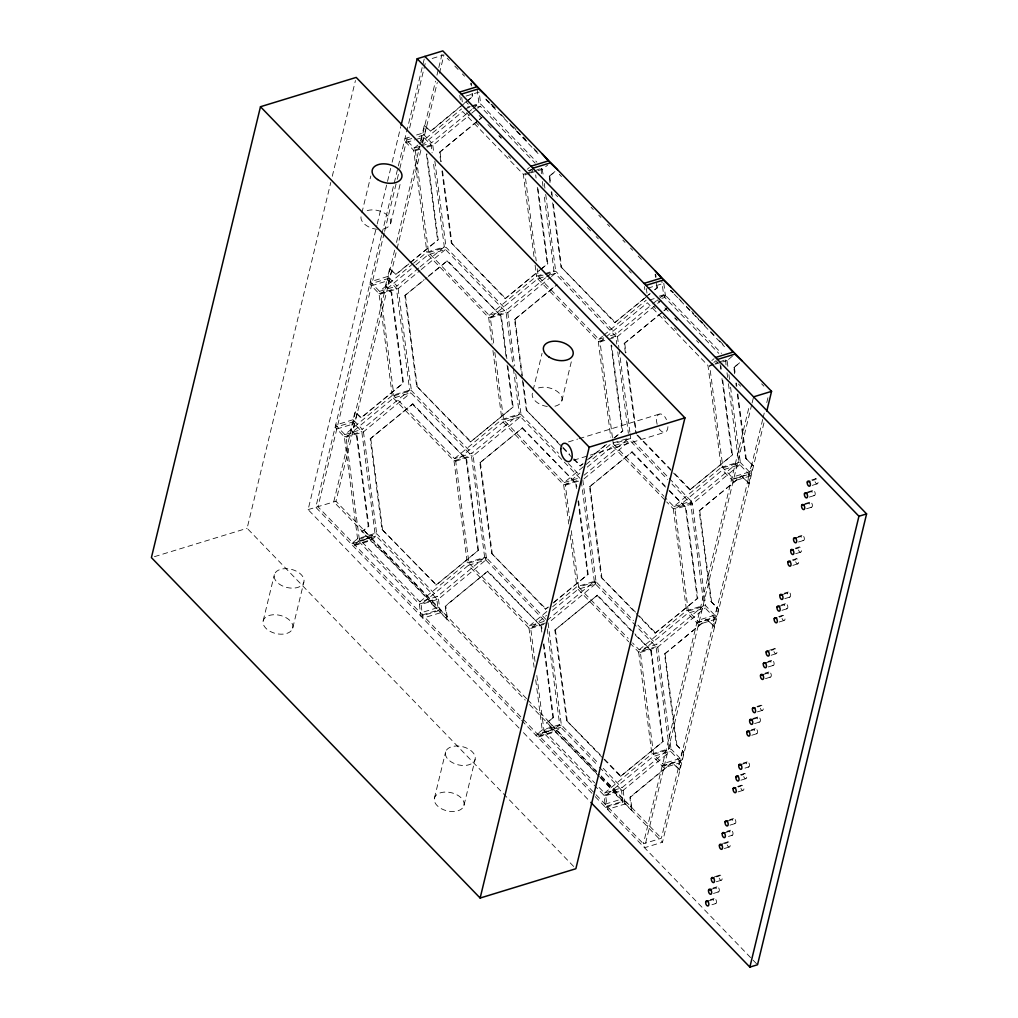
<?xml version="1.0" encoding="UTF-8"?>
<svg xmlns="http://www.w3.org/2000/svg" width="1018" height="1018" viewBox="0 0 1018 1018"><rect width="100%" height="100%" fill="white"/><g stroke="black" fill="none" stroke-linecap="round" stroke-linejoin="round"><path stroke-width="0.75" stroke-dasharray="5 3.75" d="M573.656 866.458L247.119 528.291L330.799 182.413M332.288 176.241L355.447 80.511M263.217 620.713L274.351 574.674M361.899 212.826L370.806 175.987M519.053 728.061L308.11 509.611L376.838 225.512M377.22 223.96L390.67 168.377M392.159 162.206L400.748 126.69M381.521 235.514L315.771 507.282L520.503 719.306M381.89 233.975L424.85 56.41M384.231 232.931L317.972 506.76L522.043 718.097M384.6 231.404L396.829 180.81M397.211 179.283L399.425 170.082M399.807 168.555L407.76 135.648M409.618 127.963L425.969 60.367M292.713 628.195A15.219 9.327 13.6 0 0 272.709 614.796A15.219 9.327 13.6 0 0 268.472 630.384A15.219 9.327 13.6 0 0 292.713 628.195L303.86 582.143A15.219 9.327 13.6 0 0 283.857 568.744A15.219 9.327 13.6 0 0 279.606 584.332A15.219 9.327 13.6 0 0 303.86 582.143M390.657 223.362L400.303 183.456M368.643 538.649L361.912 531.676L368.274 526.421L356.504 435.857L350.65 429.787L352.546 421.961L361.772 431.505L375.006 533.394L368.643 538.649L351.21 543.981L357.572 538.726L375.006 533.394M385.313 286.529L387.209 278.69L396.422 288.247L409.656 390.123L362.306 429.265L353.093 419.721L354.989 411.883L361.403 417.774L403.484 382.984L391.726 292.421L385.873 286.363L391.166 292.586L402.924 383.162L360.843 417.94L354.989 411.883M418.818 267.938L396.969 286.007L387.743 276.451L389.639 268.625L396.053 274.516L409.287 263.573M420.599 140.662L421.859 135.432L431.085 144.976L432.103 152.815M466.842 113.647L431.632 142.749L422.406 133.193L424.302 125.367L430.716 131.246L472.81 96.468L472.416 93.452M394.64 250.11L333.751 501.772L525.237 700.079M396.486 242.462L419.785 146.159M420.892 141.604L435.5 81.224M436.964 75.154L438.427 69.097M438.796 67.582L442.83 50.9M422.266 142.38L423.526 137.163L416.273 139.377M526.561 698.641L335.965 501.263L396.676 250.301M397.045 248.774L421.083 149.404M422.559 143.334L437.282 82.458M439.509 73.258L443.963 54.857L430.474 58.993M371.099 538.407L370.565 540.647L377.296 547.608L378.2 547.15L432.065 602.923L431.607 603.852L432.065 602.923M541.347 173.671L541.283 166.723M579.98 478.333L520.491 416.731L473.141 455.86L486.375 557.749L485.828 559.989L438.478 599.118L421.058 604.463L422.826 618.155L440.26 612.823L447.551 619.618L445.769 605.926L487.864 571.136L541.716 626.91L542.123 630.04M434.457 798.061L445.591 752.009M533.139 390.161L542.047 353.322M463.954 805.531A15.219 9.327 13.6 0 0 443.95 792.131A15.219 9.327 13.6 0 0 439.712 807.719A15.219 9.327 13.6 0 0 463.954 805.531L475.088 759.479A15.219 9.327 13.6 0 0 455.097 746.079A15.219 9.327 13.6 0 0 450.847 761.68A15.219 9.327 13.6 0 0 475.088 759.479M561.898 400.698L571.543 360.792M582.792 479.847L596.026 581.736L595.479 583.976L548.129 623.105L561.363 724.994L598.826 763.78M663.8 283.284L665.339 295.207L664.805 297.447L662.374 299.457M728.443 383.71L738.623 462.083L691.273 501.212L690.726 503.452L703.972 605.341L656.61 644.483L639.189 649.815L632.585 642.969M725.999 364.902L725.656 359.074L727.106 360.576L728.125 368.401M762.686 419.454L661.369 838.259L643.376 843.769L749.146 406.589M751.742 404.451L644.509 847.727L662.489 842.217L764.238 421.668M752.111 402.937L753.587 396.855M763.055 417.927L764.912 410.254M766.77 402.594L768.615 394.92M679.388 770.244L681.284 762.406L670.48 751.22L653.06 756.552L605.697 795.694L607.479 809.386L624.912 804.055L632.203 810.85L630.422 797.158L672.516 762.367L679.948 770.066L671.956 762.533L629.862 797.323L631.644 811.015M714.051 626.973L715.947 619.148L705.143 607.95L687.71 613.294L640.36 652.423L653.594 754.313L664.398 765.498L681.831 760.166L683.714 752.327L676.283 744.629L664.525 654.065L706.607 619.275L714.611 626.808L706.607 619.275M748.701 483.715L750.597 475.877L739.793 464.692L722.373 470.023L675.023 509.165L688.257 611.054L699.061 622.24L716.481 616.908L718.377 609.069L710.946 601.371L699.175 510.807L741.269 476.017L749.261 483.55L741.269 476.017M712.829 363.299L709.673 365.907L722.92 467.784L733.711 478.982L751.144 473.637L753.04 465.811L745.596 458.113L737.286 394.081M424.302 125.367L430.156 131.424L466.231 101.609M467.44 100.604L472.81 96.468M409.338 137.201L404.986 138.524L414.199 148.081L417.838 145.065M419.06 144.06L461.548 108.939M545.47 277.876L506.62 309.994L489.2 315.326L428.603 252.579L415.369 150.689L420.23 146.681M421.439 145.676L462.719 111.547L523.316 174.294L534.31 258.941M468.051 112.642L471.69 109.626M472.912 108.621L478.982 103.607L477.213 90.055M426.987 147.139L432.803 145.358L470.443 114.245M471.652 113.24L476.513 109.231M477.722 108.226L480.152 106.216L535.226 163.262M440.743 161.697L439.534 152.331L478.015 120.518M479.211 119.526L481.616 117.541M439.534 152.331L478.575 120.353M479.771 119.36L482.176 117.363M389.639 268.625L395.493 274.682L408.727 263.751M409.923 262.759L438.147 239.726L426.987 153.845M410.483 262.58L438.147 239.726M387.743 276.451L370.323 281.795L379.536 291.339L412.328 264.247M413.537 263.242L426.898 252.197L444.319 246.865L433.324 162.218M527.184 169.306L529.398 167.474M513.416 368.656L519.32 414.11L471.958 453.252L454.537 458.584L393.953 395.837L380.719 293.947L414.708 265.851M415.929 264.845L428.069 254.818L445.49 249.474L506.086 312.233L513.212 367.091M529.22 171.202L531.32 169.472L533.521 171.749M420.04 266.932L444.319 246.865M534.934 170.744L541.869 168.034L543.065 174.04M380.719 293.947L398.14 288.616L419.989 270.559M421.21 269.554L445.49 249.474M538.102 170.668L542.454 169.344L547.697 165.005M507.867 366.365L513.148 406.971L470.494 441.927L416.642 386.153L404.871 295.589L424.112 279.683M428.922 275.713L447.526 260.633L501.378 316.407L506.849 358.565M550 182.553L549.186 176.318L555.484 171.113M404.871 295.589L427.076 277.532M428.285 276.527L447.526 260.633M549.186 176.318L556.044 170.935M441.965 171.062L451.292 242.895L505.157 298.668L540.024 269.846M541.232 268.854L547.799 263.713L537.86 187.197M505.157 298.668L539.387 270.661M540.583 269.668L547.799 263.713M353.093 419.721L335.66 425.053L344.886 434.597L392.235 395.468L409.656 390.123M489.2 315.326L536.55 276.183L543.816 273.957M545.864 619.351L486.375 557.749L484.657 557.368L437.307 596.51L419.874 601.842L359.29 539.095L346.056 437.218L393.406 398.076L410.839 392.744L471.423 455.491L484.657 557.368L485.828 559.989L546.424 622.736L528.991 628.068L468.407 565.321L421.058 604.463M493.628 343.015L490.371 317.934L537.72 278.792L549.338 275.242M546.691 276.871L553.97 270.852L543.994 194.044M346.056 437.218L363.477 431.874L410.839 392.744M490.371 317.934L507.791 312.602L550.293 277.481M551.501 276.476L555.141 273.46L615.737 336.207L616.755 344.046M370.208 438.847L412.863 403.891L466.715 459.665L478.485 550.229L436.391 585.019L381.979 529.411L370.208 438.847L412.863 403.891M522.234 378.912L514.523 319.576L556.617 284.786M514.523 319.576L557.177 284.607M470.494 441.927L513.148 406.971M552.634 202.862L560.956 266.881L614.808 322.655L644.878 297.803M646.074 296.811L649.688 293.833M654.498 289.85L657.463 287.687L656.865 283.182M350.65 429.787L357.064 435.679L368.834 526.242L361.912 531.676M614.808 322.655L650.247 293.655M655.058 289.685L657.463 287.687M454.537 458.584L501.887 419.441L519.32 414.11M537.25 268.727L538.268 276.565L598.851 339.312L602.491 336.296M603.712 335.291L646.201 300.17M358.743 541.334L353.131 545.979L370.565 540.647L376.176 536.002L436.76 598.749L438.338 610.825L420.905 616.157L419.34 604.081L358.743 541.334L376.176 536.002M544.057 621.387L529.538 625.828L468.942 563.081L455.708 461.192L503.057 422.063L520.491 416.731M612.442 437.536L600.022 341.921L604.883 337.912M606.092 336.907L647.372 302.779L707.968 365.526L721.202 467.415L673.852 506.557L665.034 497.42M610.469 335.749L616.272 333.968L651.495 304.866M652.703 303.86L663.634 294.838L665.339 295.207L721.52 353.399M608.739 339.249L617.455 336.589L661.166 300.463M548.447 607.021L545.495 609.171L491.63 553.398L479.872 462.834L522.514 427.878L576.379 483.652L576.786 486.769M625.396 352.928L624.187 343.562L662.667 311.75M663.863 310.757L666.268 308.772M479.872 462.834L522.514 427.878M624.187 343.562L663.227 311.584M664.423 310.579L666.828 308.594M435.831 585.185L478.485 550.229M573.554 459.08L580.145 465.913L582.55 463.928M587.361 459.945L606.601 444.052M613.816 438.084L622.8 430.958L611.64 345.077M580.145 465.913L583.11 463.75M589.129 458.787L607.161 443.873M614.376 437.905L622.8 430.958M419.874 601.842L467.237 562.712L484.657 557.368L486.095 558.869M494.85 352.419L503.605 419.823L564.188 482.57L584.828 465.506M586.05 464.501L611.551 443.428L628.971 438.096L584.052 475.228M711.837 360.537L714.051 358.705M570.042 521.229L565.359 485.179L579.929 473.141M587.221 467.122L612.721 446.049L630.142 440.705L667.604 479.503M713.872 362.433L715.972 360.703L718.123 362.917M719.586 361.975L726.521 359.265L727.106 360.576L722.742 361.899M584.001 478.842L630.142 440.705M732.349 356.236L727.106 360.576L725.389 360.194M446.991 619.797L445.21 606.092L487.864 571.136M669.539 490.561L686.03 507.638L697.801 598.202L655.147 633.158L601.282 577.384L589.524 486.82L632.178 451.865L665.148 486.006M734.652 373.784L733.838 367.536L740.137 362.344M589.524 486.82L632.178 451.865M733.838 367.536L740.684 362.166M545.495 609.171L547.9 607.186M553.907 602.223L588.137 574.216L578.606 500.831M637.052 435.259L689.797 489.9L732.451 454.931L722.513 378.429M553.27 603.038L588.137 574.216M689.797 489.9L732.451 454.931M529.538 625.828L547.748 610.775M552.609 606.766L576.888 586.686L594.308 581.354L596.026 581.736L633.476 620.522M534.984 661.356L530.709 628.437L546.488 615.394M552.558 610.38L578.059 589.307L595.479 583.976L656.076 646.723L669.31 748.599L621.96 787.741L604.527 793.073L595.721 783.949M546.959 620.496L594.308 581.354L581.278 481.043M691.858 502.523L673.305 508.796L666.701 501.95M739.793 464.692L692.444 503.834L675.023 509.165M602.898 758.206L566.632 720.642L554.861 630.078L597.515 595.123L633.781 632.687M554.861 630.078L597.515 595.123M699.175 510.807L741.829 475.839M547.239 629.009L559.658 724.625L553.296 729.881L546.551 722.907L553.487 717.474L543.739 642.523M655.147 633.158L697.801 598.202M553.487 717.474L546.551 722.907M559.658 724.625L542.225 729.957L535.862 735.212L553.296 729.881M639.189 649.815L686.539 610.673L703.972 605.341M560.829 727.234L543.396 732.566L537.784 737.21L555.217 731.866L560.829 727.234L598.279 766.02M640.36 652.423L657.781 647.092L705.143 607.95M555.217 731.866L562.292 738.559M562.509 738.674L599.131 775.945M664.525 654.065L707.166 619.109M604.005 759.352L620.484 776.416L663.138 741.46L651.367 650.896L634.888 633.82M620.484 776.416L663.138 741.46M604.527 793.073L651.889 753.944L669.31 748.599M605.697 795.694L623.131 790.35L670.48 751.22M466.079 96.048L479.147 92.053L480.687 103.976L536.88 162.167M485.879 99.026L489.811 102.869M467.364 107.157L470.265 106.266M471.716 105.834L478.982 103.607M464.717 108.875L470.532 107.094M471.983 106.648L480.687 103.976M477.251 107.106L480.152 106.216M426.529 126.919L424.073 134.923L416.807 137.137M416.604 134.974L422.406 133.193M411.705 138.55L404.439 140.764L413.664 150.32L426.898 252.197M406.106 142.495L414.822 139.822M414.199 148.081L420.014 146.299M421.465 145.854L431.632 142.749M413.664 150.32L420.918 148.094M426.733 146.312L431.085 144.976M415.369 150.689L421.185 148.908M528.215 170.731L532.567 169.395M523.316 174.294L526.217 173.416M527.668 172.971L533.483 171.189M529.385 173.34L525.021 174.676L536.231 260.888M530.836 172.895L536.639 171.113M451.292 242.895L505.717 298.503M428.603 252.579L446.037 247.247L506.62 309.994M391.866 270.177L389.41 278.181L369.776 284.035L379.001 293.578L392.235 395.468M371.443 285.753L388.876 280.421L387.54 288.081M379.536 291.339L396.969 286.007M379.001 293.578L396.422 288.247M560.956 266.881L615.368 322.477M545.266 273.524L553.97 270.852M538.268 276.565L544.07 274.784M545.521 274.338L555.688 271.221L616.272 333.968M550.789 274.796L555.141 273.46M428.069 254.818L488.653 317.565L506.086 312.233M446.966 260.799L501.378 316.407M647.817 288.17L662.336 283.729M673.254 292.331L670.531 290.257L724.46 346.642M670.607 290.855L673.356 292.968M659.27 296.174L663.634 294.838L665.072 296.327M649.369 300.094L655.172 298.325M660.987 296.543L665.339 295.207M661.904 298.338L664.805 297.447L718.784 353.348M416.642 386.153L471.054 441.761M393.953 395.837L411.374 390.505L471.958 453.252M598.851 339.312L604.654 337.531M357.203 413.435L354.76 421.439L335.126 427.293L344.339 436.837L357.572 538.726M537.72 278.792L598.304 341.552L605.57 339.325M611.385 337.543L615.737 336.207M600.022 341.921L607.288 339.694M336.793 429.011L354.213 423.679L352.877 431.339M344.886 434.597L362.306 429.265M344.339 436.837L361.772 431.505M522.438 380.465L526.293 410.139L562.025 446.393M503.605 419.823L521.025 414.491L558.488 453.277M715.221 363.311L718.135 362.421M709.673 365.907L714.038 364.571M715.489 364.126L721.291 362.344M393.406 398.076L454.003 460.823L471.423 455.491M455.708 461.192L473.141 455.86M412.303 404.057L466.715 459.665M154.443 556.668L247.119 528.291M308.11 509.611L335.965 501.263M568.477 441.914L577.588 439.114M579.115 438.656L659.639 414.008M612.645 439.102L613.256 443.81L630.689 438.465L668.139 477.264M573.668 460.2L664.83 432.294M363.973 530.263L370.145 537.402L352.712 542.747M381.979 529.411L436.391 585.019M359.29 539.095L376.711 533.763L437.307 596.51M354.633 544.732L372.066 539.4L437.918 607.593L420.485 612.925M564.188 482.57L580.171 477.684M503.057 422.063L563.654 484.81L579.624 479.923M565.359 485.179L581.342 480.292M521.954 428.044L576.379 483.652M745.596 458.113L753.04 465.811M721.202 467.415L738.623 462.083M722.92 467.784L740.34 462.452L751.144 473.637M751.933 463.915L749.477 471.919L732.057 477.251M731.509 479.491L748.93 474.159L747.594 481.819M491.63 553.398L546.042 609.006M750.597 475.877L733.176 481.221L722.373 470.023M468.942 563.081L486.375 557.749M468.407 565.321L485.828 559.989L485.51 557.559M673.852 506.557L691.273 501.212L692.444 503.834L705.678 605.723L716.481 616.908M668.979 490.727L686.03 507.638M811.791 479.949L815.622 478.778M812.389 480.496L814.947 479.72A2.66 1.463 73 0 1 817.658 480.318A2.66 1.463 73 0 1 816.805 483.855A2.66 1.463 73 0 1 814.947 479.72M419.34 604.081L436.76 598.749M812.211 485.382L817.314 483.817M807.681 492.025L812.797 490.46M807.007 492.966L812.122 491.401A2.66 1.463 73 0 1 814.833 491.999A2.66 1.463 73 0 1 813.98 495.537A2.66 1.463 73 0 1 812.122 491.401M422.406 614.923L439.84 609.578L447.131 616.386M809.386 497.064L814.489 495.499M804.856 503.706L809.972 502.154M804.182 504.661L809.297 503.096A2.66 1.463 73 0 1 812.008 503.681A2.66 1.463 73 0 1 811.142 507.231A2.66 1.463 73 0 1 809.297 503.096M806.549 508.758L811.664 507.193M601.282 577.384L638.121 614.77M571.276 530.632L578.606 587.068L596.026 581.736M798.087 536.575L801.917 535.404M796.14 537.911L801.242 536.346A2.66 1.463 73 0 1 803.965 536.944A2.66 1.463 73 0 1 803.1 540.482A2.66 1.463 73 0 1 801.242 536.346M798.506 542.009L803.622 540.443M530.709 628.437L545.228 623.996M795.262 548.257L799.092 547.086M795.872 548.817L798.417 548.028A2.66 1.463 73 0 1 801.128 548.626A2.66 1.463 73 0 1 800.275 552.163A2.66 1.463 73 0 1 798.417 548.028M487.304 571.302L541.716 626.91M795.682 553.69L800.784 552.125M792.437 559.951L796.267 558.78M793.035 560.498L795.592 559.722A2.66 1.463 73 0 1 798.303 560.307A2.66 1.463 73 0 1 797.45 563.857A2.66 1.463 73 0 1 795.592 559.722M792.857 565.384L797.959 563.819M710.946 601.371L718.377 609.069M688.257 611.054L705.678 605.723M717.27 607.173L714.814 615.177L697.394 620.509M784.394 593.201L788.225 592.031M782.435 594.537L787.55 592.972A2.66 1.463 73 0 1 790.261 593.57A2.66 1.463 73 0 1 789.408 597.108A2.66 1.463 73 0 1 787.55 592.972M696.846 622.749L714.28 617.417L712.944 625.077M715.947 619.148L698.513 624.479L687.71 613.294M784.814 598.635L789.917 597.07M781.57 604.883L785.4 603.712M779.61 606.219L784.725 604.654A2.66 1.463 73 0 1 787.436 605.252A2.66 1.463 73 0 1 786.57 608.789A2.66 1.463 73 0 1 784.725 604.654M629.837 642.931L638.642 652.054L656.076 646.723M781.989 610.316L787.092 608.751M635.423 635.13L651.367 650.896M778.732 616.577L782.562 615.394M779.343 617.124L781.888 616.348A2.66 1.463 73 0 1 784.611 616.933A2.66 1.463 73 0 1 783.745 620.484A2.66 1.463 73 0 1 781.888 616.348M779.152 622.011L784.267 620.446M769.417 650.222L774.52 648.657M771.3 650.375L773.845 649.599A2.66 1.463 73 0 1 776.556 650.197A2.66 1.463 73 0 1 775.703 653.734A2.66 1.463 73 0 1 773.845 649.599M548.626 721.495L554.797 728.634L537.364 733.965M771.11 655.261L776.225 653.696M566.632 720.642L600.162 754.618M767.865 661.509L771.695 660.338M536.817 675.468L543.943 730.326L561.363 724.994M765.918 662.845L771.02 661.28A2.66 1.463 73 0 1 773.731 661.878A2.66 1.463 73 0 1 772.878 665.416A2.66 1.463 73 0 1 771.02 661.28M539.285 735.963L556.719 730.631L599.513 774.952M768.285 666.943L773.387 665.378M765.04 673.203L768.87 672.02M763.093 674.54L768.196 672.974A2.66 1.463 73 0 1 770.906 673.56A2.66 1.463 73 0 1 770.053 677.11A2.66 1.463 73 0 1 768.196 672.974M561.949 738.839L562.852 738.381M765.46 678.637L770.562 677.072M756.998 706.454L760.828 705.283M757.596 707.001L760.153 706.225A2.66 1.463 73 0 1 762.864 706.823A2.66 1.463 73 0 1 761.998 710.36A2.66 1.463 73 0 1 760.153 706.225M757.417 711.887L762.52 710.322M752.887 718.53L758.003 716.965M752.213 719.471L757.328 717.906A2.66 1.463 73 0 1 760.039 718.504A2.66 1.463 73 0 1 759.173 722.042A2.66 1.463 73 0 1 757.328 717.906M676.283 744.629L683.714 752.327M653.594 754.313L671.027 748.981L681.831 760.166M754.58 723.569L759.695 722.004M682.62 750.431L680.164 758.435L662.731 763.78M751.335 729.83L755.165 728.646M749.388 731.166L754.491 729.601A2.66 1.463 73 0 1 757.201 730.186A2.66 1.463 73 0 1 756.349 733.736A2.66 1.463 73 0 1 754.491 729.601M751.755 735.263L756.87 733.698M662.196 766.007L679.617 760.675L678.281 768.348M681.284 762.406L663.863 767.737L653.06 756.552M603.992 795.312L621.413 789.981L622.978 802.057L605.557 807.389L603.992 795.312L543.396 732.566M616.246 795.083L616.717 794.155L616.246 795.083L622.978 802.057M605.137 804.156L622.558 798.825L600.62 776.085M743.293 763.08L747.123 761.909M741.346 764.416L746.448 762.851A2.66 1.463 73 0 1 749.159 763.449A2.66 1.463 73 0 1 748.306 766.987A2.66 1.463 73 0 1 746.448 762.851M607.059 806.154L624.492 800.81L631.784 807.618M744.985 768.119L748.815 766.948M740.468 774.762L744.298 773.591M741.066 775.322L743.624 774.533A2.66 1.463 73 0 1 746.334 775.131A2.66 1.463 73 0 1 745.481 778.668A2.66 1.463 73 0 1 743.624 774.533M740.888 780.195L745.99 778.63M737.643 786.456L741.473 785.272M738.241 787.003L740.799 786.227A2.66 1.463 73 0 1 743.509 786.812A2.66 1.463 73 0 1 742.656 790.362A2.66 1.463 73 0 1 740.799 786.227M738.063 791.889L743.165 790.324M729.601 819.706L733.431 818.536M727.641 821.042L732.756 819.477A2.66 1.463 73 0 1 735.467 820.075A2.66 1.463 73 0 1 734.602 823.613A2.66 1.463 73 0 1 732.756 819.477M730.008 825.14L735.123 823.575M726.763 831.388L730.593 830.217M724.816 832.724L729.919 831.159A2.66 1.463 73 0 1 732.629 831.757A2.66 1.463 73 0 1 731.777 835.294A2.66 1.463 73 0 1 729.919 831.159M728.468 836.44L732.298 835.256M722.665 843.464L727.768 841.899M724.549 843.629L727.094 842.853A2.66 1.463 73 0 1 729.804 843.438A2.66 1.463 73 0 1 728.952 846.989A2.66 1.463 73 0 1 727.094 842.853M724.358 848.516L729.461 846.951M714.623 876.714L719.726 875.162M716.494 876.88L719.052 876.104A2.66 1.463 73 0 1 721.762 876.702A2.66 1.463 73 0 1 720.909 880.239A2.66 1.463 73 0 1 719.052 876.104M716.316 881.766L721.418 880.201M713.071 888.014L716.901 886.843M711.111 889.35L716.227 887.785A2.66 1.463 73 0 1 718.937 888.383A2.66 1.463 73 0 1 718.084 891.921A2.66 1.463 73 0 1 716.227 887.785M713.491 893.448L718.593 891.883M710.246 899.708L714.076 898.525M708.286 901.045L713.402 899.479A2.66 1.463 73 0 1 716.112 900.065A2.66 1.463 73 0 1 715.247 903.615A2.66 1.463 73 0 1 713.402 899.479M711.938 904.747L715.769 903.577M540.736 168.963L542.454 169.344M447.207 58.23L449.371 60.469M454.791 66.081L458.049 69.453M462.376 73.945L464.539 76.185M491.859 104.472L496.199 108.964M513.543 126.932L515.706 129.171M523.303 137.036L525.466 139.275M559.327 174.345L561.516 176.61M591.089 207.227L593.278 209.504M598.749 215.167L600.938 217.445M607.517 224.24L609.706 226.518M622.838 240.121L625.039 242.386M630.511 248.061L632.7 250.326M638.171 256.002L641.455 259.399M691.693 311.419L693.856 313.671M700.359 320.403L702.535 322.655M761.642 383.862L763.844 386.153M490.905 104.014L496.402 109.702M500.805 114.258L504.101 117.668M509.598 123.369L516.19 130.189M517.284 131.335L528.278 142.711M533.776 148.412L537.071 151.822M678.853 298.656L681.055 300.934M686.552 306.622L690.942 311.177M695.345 315.733L706.339 327.109M710.729 331.664L714.025 335.087M719.522 340.776L725.02 346.464M485.955 99.637L539.807 155.41M499.202 135.75L501.403 138.028M675.061 317.87L677.263 320.148M466.079 101.915L468.267 104.167M479.185 115.479L481.361 117.732M487.915 124.514L491.185 127.912M498.833 135.827L501.021 138.092M555.484 194.489L557.686 196.767M587.335 227.485L590.631 230.895M596.115 236.583L598.317 238.848M629.073 270.699L631.262 272.977M657.284 299.916L659.473 302.181M664.932 307.83L668.202 311.228M674.756 318.01L676.932 320.276M696.579 340.623L698.768 342.888M738.508 384.028L740.646 386.255M466.575 112.731L468.776 115.021M476.488 123L478.689 125.29M508.427 156.085L510.642 158.375M653.429 306.253L655.63 308.53M663.342 316.522L665.543 318.799M674.361 327.923L676.563 330.201M637.599 435.093L670.582 469.234M674.972 473.79L690.357 489.722M669.246 478.396L691.273 501.212M691.006 502.332L692.444 503.834L690.726 503.452L672.007 484.059M631.618 452.03L667.884 489.594M613.256 443.81L663.94 496.288M612.721 446.049L665.594 500.805M563.119 447.526L569.711 454.359M574.114 458.914L580.705 465.748M526.293 410.139L572.46 457.947M568.4 463.546L580.514 476.093M639.215 615.915L655.707 632.992M637.892 625.09L656.61 644.483M595.759 582.856L594.308 581.354L595.479 583.976L595.174 581.545M596.955 595.288L631.033 630.575M578.606 587.068L628.17 638.401M578.059 589.307L628.73 641.785M604.552 759.173L621.044 776.25M603.229 768.348L621.96 787.741M599.386 767.165L621.413 789.981M527.655 699.786L596.764 771.351M601.142 775.881L661.369 838.259M600.226 777.078L616.717 794.155M529.615 704.609L599.437 776.912M600.518 778.045L662.489 842.217M431.607 603.852L438.338 610.825M543.943 730.326L594.614 782.804M523.137 719.23L643.376 843.769M521.598 720.439L594.079 795.478M595.186 796.623L752.009 959.032M753.104 960.178L757.532 964.759M523.468 732.642L589.727 801.255M734.398 367.371L735.212 373.619M736.421 382.984L736.828 386.102M737.846 393.915L746.156 457.935M735.861 383.162L736.269 386.28M728.939 374.675L729.55 379.383M730.568 387.222L740.34 462.452M727.017 372.741L727.628 377.436M720.897 365.933L721.291 369.063M720.133 364.546L720.744 369.229M721.953 378.594L731.891 455.11M699.735 510.629L711.506 601.193M664.487 295.016L664.805 297.447L663.634 294.838L661.865 281.286M655.694 274.147L656.088 277.151M655.134 274.313L655.528 277.329M656.317 283.348L656.903 287.865M685.47 507.804L697.241 598.368M646.366 288.616L646.952 293.095M644.445 286.631L644.839 289.634M673.305 508.796L686.539 610.673M624.734 343.384L625.955 352.75M627.177 362.128L636.505 433.948M665.072 653.9L676.843 744.463M626.414 360.728L635.741 432.561M617.455 336.589L618.88 347.558M619.084 349.123L629.875 432.205M630.078 433.77L630.689 438.465M657.781 647.092L671.027 748.981M617.773 351.884L628.361 433.388M611.08 345.242L622.24 431.123M650.807 651.062L662.578 741.626M598.304 341.552L610.736 437.155M638.642 652.054L651.889 753.944M549.745 176.139L550.763 183.953M551.769 191.753L552.38 196.436M553.398 204.249L561.503 266.703M590.084 486.642L601.842 577.219M551.209 191.931L551.616 195.049M544.286 183.444L544.897 188.152M545.712 194.425L555.688 271.221M623.131 790.35L624.912 804.055M541.487 168.339L541.601 169.153M542.365 181.509L542.976 186.205M535.684 174.88L536.092 177.997M537.3 187.363L547.239 263.878M575.819 483.817L576.43 488.5M578.046 500.996L587.577 574.381M535.124 265.214L536.55 276.183M563.654 484.81L568.744 523.99M570.169 534.972L576.888 586.686M515.083 319.397L522.387 375.617M523.201 381.865L526.853 409.961M555.421 629.913L567.191 720.477M507.791 312.602L514.714 365.895M515.732 373.733L521.025 414.491M471.436 85.932L471.041 82.916L470.876 86.097M471.856 93.618L472.25 96.634M500.818 316.573L506.099 357.178M507.104 364.978L512.588 407.136M541.156 627.088L542.174 634.888M543.383 644.254L552.927 717.652M461.714 97.384L462.299 101.864M459.792 95.399L460.378 99.904M488.653 317.565L492.114 344.211M492.928 350.472L501.887 419.441M528.991 628.068L534.081 667.261M535.71 679.795L542.225 729.957M440.094 152.153L441.303 161.531M442.525 170.897L451.852 242.717M480.432 462.668L492.19 553.232M432.803 145.358L433.821 153.196M434.839 161.035L446.037 247.247M426.427 154.011L437.587 239.892M466.155 459.843L477.926 550.407M454.003 460.823L467.237 562.712M405.431 295.424L417.202 385.987M398.14 288.616L411.374 390.505M438.478 599.118L440.26 612.823M370.768 438.682L382.539 529.245M363.477 431.874L376.711 533.763M667.935 426.695A9.506 5.217 73 0 1 659.117 428.743M657.144 424.328A9.506 5.217 73 0 1 658.99 414.237A9.506 5.217 73 0 1 666.485 419.632M538.446 387.96A15.219 9.327 13.6 0 1 560.015 394.042A15.219 9.327 13.6 0 1 553.588 406.487M547.29 406.475A15.219 9.327 13.6 0 1 532.389 393.228M367.205 210.624A15.219 9.327 13.6 0 1 389.092 217.114A15.219 9.327 13.6 0 1 381.152 229.292M377.36 229.292A15.219 9.327 13.6 0 1 361.148 215.892"/><path stroke-width="1.5" d="M260.481 106.725L151.402 557.597L480.14 898.041L575.857 868.736L684.936 417.864L356.198 77.419L260.481 106.725L589.218 447.169L480.14 898.041M401.13 125.15L417.189 58.751L442.83 50.9L771.568 391.345L766.796 411.056M424.85 56.41L866.598 513.899L757.532 964.759L749.859 967.1L858.938 516.241L417.189 58.751M470.621 79.684L476.793 86.823L459.373 92.154M461.294 94.152L478.727 88.82L486.019 95.616M542.149 153.756L548.333 160.908L530.9 166.239M532.821 168.224L550.254 162.893L557.546 169.701M655.274 270.915L661.445 278.054L644.025 283.386M645.946 285.384L663.38 280.052L670.671 286.847M726.801 344.987L732.973 352.126L715.552 357.471M717.474 359.456L734.907 354.124L742.198 360.919M589.218 447.169L684.936 417.864M753.587 396.855L771.568 391.345M807.287 482.061A2.66 1.463 73 0 1 809.997 482.659A2.66 1.463 73 0 1 809.145 486.197A2.66 1.463 73 0 1 807.287 482.061L809.844 481.285M804.462 493.755A2.66 1.463 73 0 1 807.172 494.341A2.66 1.463 73 0 1 806.307 497.891A2.66 1.463 73 0 1 804.462 493.755L807.007 492.966M801.637 505.437A2.66 1.463 73 0 1 804.347 506.035A2.66 1.463 73 0 1 803.482 509.573A2.66 1.463 73 0 1 801.637 505.437L804.182 504.661M858.938 516.241L866.598 513.899M793.582 538.687A2.66 1.463 73 0 1 796.292 539.285A2.66 1.463 73 0 1 795.44 542.823A2.66 1.463 73 0 1 793.582 538.687L796.14 537.911M790.757 550.382A2.66 1.463 73 0 1 793.467 550.967A2.66 1.463 73 0 1 792.615 554.517A2.66 1.463 73 0 1 790.757 550.382L793.315 549.593M787.932 562.063A2.66 1.463 73 0 1 790.642 562.661A2.66 1.463 73 0 1 789.79 566.199A2.66 1.463 73 0 1 787.932 562.063L790.49 561.287M779.89 595.314A2.66 1.463 73 0 1 782.6 595.912A2.66 1.463 73 0 1 781.735 599.449A2.66 1.463 73 0 1 779.89 595.314L782.435 594.537M777.065 607.008A2.66 1.463 73 0 1 779.775 607.593A2.66 1.463 73 0 1 778.91 611.144A2.66 1.463 73 0 1 777.065 607.008L779.61 606.219M774.227 618.689A2.66 1.463 73 0 1 776.938 619.288A2.66 1.463 73 0 1 776.085 622.825A2.66 1.463 73 0 1 774.227 618.689L776.785 617.913M766.185 651.94A2.66 1.463 73 0 1 768.895 652.538A2.66 1.463 73 0 1 768.043 656.076A2.66 1.463 73 0 1 766.185 651.94L768.743 651.164M763.36 663.634A2.66 1.463 73 0 1 766.07 664.22A2.66 1.463 73 0 1 765.218 667.77A2.66 1.463 73 0 1 763.36 663.634L765.918 662.845M760.535 675.316A2.66 1.463 73 0 1 763.245 675.914A2.66 1.463 73 0 1 762.393 679.451A2.66 1.463 73 0 1 760.535 675.316L763.093 674.54M752.493 708.566A2.66 1.463 73 0 1 755.203 709.164A2.66 1.463 73 0 1 754.338 712.702A2.66 1.463 73 0 1 752.493 708.566L755.038 707.79M749.655 720.26A2.66 1.463 73 0 1 752.378 720.846A2.66 1.463 73 0 1 751.513 724.396A2.66 1.463 73 0 1 749.655 720.26L752.213 719.471M746.83 731.942A2.66 1.463 73 0 1 749.541 732.54A2.66 1.463 73 0 1 748.688 736.078A2.66 1.463 73 0 1 746.83 731.942L749.388 731.166M738.788 765.192A2.66 1.463 73 0 1 741.498 765.79A2.66 1.463 73 0 1 740.646 769.328A2.66 1.463 73 0 1 738.788 765.192L741.346 764.416M735.963 776.887A2.66 1.463 73 0 1 738.674 777.472A2.66 1.463 73 0 1 737.821 781.022A2.66 1.463 73 0 1 735.963 776.887L738.521 776.098M733.138 788.568A2.66 1.463 73 0 1 735.849 789.166A2.66 1.463 73 0 1 734.983 792.704A2.66 1.463 73 0 1 733.138 788.568L735.683 787.792M725.096 821.819A2.66 1.463 73 0 1 727.806 822.417A2.66 1.463 73 0 1 726.941 825.954A2.66 1.463 73 0 1 725.096 821.819L727.641 821.042M722.258 833.513A2.66 1.463 73 0 1 724.969 834.098A2.66 1.463 73 0 1 724.116 837.649A2.66 1.463 73 0 1 722.258 833.513L724.816 832.724M719.433 845.195A2.66 1.463 73 0 1 722.144 845.793A2.66 1.463 73 0 1 721.291 849.33A2.66 1.463 73 0 1 719.433 845.195L721.991 844.418M711.391 878.445A2.66 1.463 73 0 1 714.102 879.043A2.66 1.463 73 0 1 713.249 882.581A2.66 1.463 73 0 1 711.391 878.445L713.949 877.669M708.566 890.139A2.66 1.463 73 0 1 711.277 890.725A2.66 1.463 73 0 1 710.411 894.275A2.66 1.463 73 0 1 708.566 890.139L711.111 889.35M705.741 901.821A2.66 1.463 73 0 1 708.452 902.419A2.66 1.463 73 0 1 707.586 905.956A2.66 1.463 73 0 1 705.741 901.821L708.286 901.045M590.834 802.4L749.859 967.1M560.803 448.9A9.506 5.217 73 0 0 569.1 461.599A9.506 5.217 73 0 0 569.622 446.851A9.506 5.217 73 0 0 560.803 448.9M548.778 356.847A15.219 9.327 13.6 0 0 573.032 354.658A15.219 9.327 13.6 0 0 553.029 341.259A15.219 9.327 13.6 0 0 548.778 356.847M377.551 179.512A15.219 9.327 13.6 0 0 401.792 177.323A15.219 9.327 13.6 0 0 381.788 163.923A15.219 9.327 13.6 0 0 377.551 179.512"/></g></svg>
